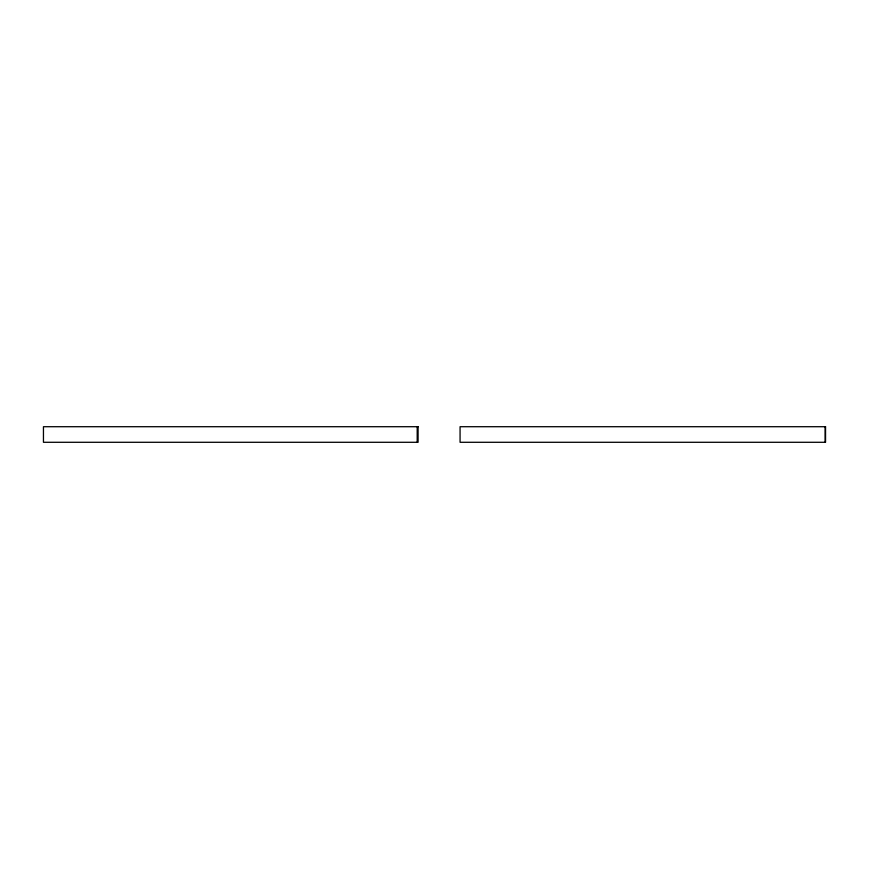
<?xml version="1.0" encoding="UTF-8"?>
<svg xmlns="http://www.w3.org/2000/svg" width="869" height="869" viewBox="0 0 869 869"><rect width="100%" height="100%" fill="white"/><g stroke="black" fill="none" stroke-linecap="round" stroke-linejoin="round"><path stroke-width="1.3" d="M825.159 426.712L825.159 442.288M417.196 426.712L417.196 442.288M418.087 426.712L43.45 426.712L43.45 442.288L418.087 442.288L418.087 426.712M825.55 426.712L460.07 426.712L460.07 442.288L825.55 442.288L825.55 426.712"/></g></svg>
